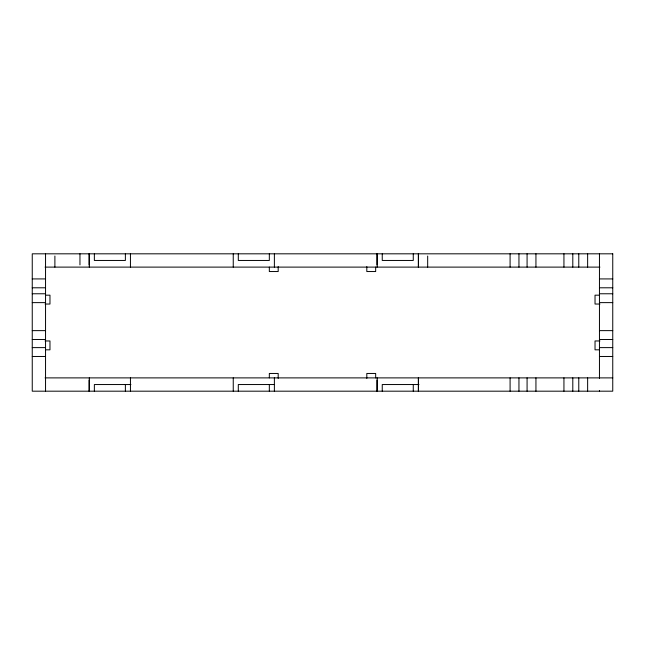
<?xml version="1.0" encoding="UTF-8"?>
<svg xmlns="http://www.w3.org/2000/svg" width="645" height="645" viewBox="0 0 645 645"><rect width="100%" height="100%" fill="white"/><g stroke="black" fill="none" stroke-linecap="round" stroke-linejoin="round"><path stroke-width="0.97" d="M45.053 267.111L599.947 267.111M32.25 278.922L45.545 278.922M599.455 278.922L612.75 278.922M32.25 287.791L45.545 287.791M599.455 287.791L612.75 287.791M32.25 293.765L45.545 293.765M599.455 293.765L612.75 293.765M45.545 295.176L49.971 295.176L49.971 304.037L45.053 304.037M599.455 295.176L595.029 295.176L595.029 304.037L599.947 304.037M32.25 302.626L45.545 302.626M599.455 302.626L612.75 302.626M32.25 330.627L45.545 330.627M599.455 330.627L612.75 330.627M32.25 339.488L45.545 339.488M599.455 339.488L612.75 339.488M45.053 340.963L49.971 340.963L49.971 349.824L45.545 349.824M599.947 340.963L595.029 340.963L595.029 349.824L599.455 349.824M32.25 347.615L45.545 347.615M599.455 347.615L612.75 347.615M32.25 356.475L45.545 356.475M599.455 356.475L612.75 356.475M45.053 377.889L612.75 377.889M130.935 384.541L94.364 384.541L94.364 391.184M274.56 384.541L238.303 384.541L238.303 391.184M418.968 384.541L382.251 384.541L382.251 391.184M599.455 253.816L599.455 378.381M599.455 390.548L599.455 391.184M587.635 253.816L587.635 267.111M587.635 377.889L587.635 391.184M578.775 253.816L578.775 267.111M578.775 377.889L578.775 391.184M572.8 253.816L572.8 267.111M572.8 377.889L572.8 391.184M563.94 253.816L563.94 267.111M563.94 377.889L563.94 391.184M535.939 253.816L535.939 267.111M535.939 377.889L535.939 391.184M527.078 253.816L527.078 267.111M527.078 377.889L527.078 391.184M518.951 253.816L518.951 267.111M518.951 377.889L518.951 391.184M510.09 253.816L510.09 267.111M510.09 377.889L510.09 391.184M427.675 256.033L427.675 267.111M418.508 256.033L418.508 267.111M418.508 377.889L418.508 388.967M418.323 253.816L418.323 267.111M418.323 377.889L418.323 391.184M413.268 253.816L413.268 260.459L382.251 260.459L382.251 253.816M413.268 384.541L413.268 391.184M377.188 253.816L377.188 267.111M377.188 377.889L377.188 391.184M377.003 253.816L377.003 264.893M377.003 380.107L377.003 391.184M375.672 267.111L375.672 271.537L366.811 271.537L366.811 266.619M375.672 377.889L375.672 373.463L366.811 373.463L366.811 378.381M278.189 266.619L278.189 271.537L269.328 271.537L269.328 267.111M278.189 378.381L278.189 373.463L269.328 373.463L269.328 377.889M274.383 253.816L274.383 267.111M274.383 377.889L274.383 391.184M269.328 253.816L269.328 260.459L238.303 260.459L238.303 253.816M269.328 384.541L269.328 391.184M233.248 253.816L233.248 267.111M233.248 377.889L233.248 391.184M130.443 253.816L130.443 267.111M130.443 377.889L130.443 391.184M125.38 253.816L125.38 260.459L94.364 260.459L94.364 253.816M125.38 384.541L125.38 391.184M89.3 253.816L89.3 267.111M89.3 377.889L89.3 391.184M89.115 253.816L89.115 264.893M89.115 380.107L89.115 391.184M79.956 253.816L79.956 264.893M54.889 256.033L54.889 267.111M45.545 253.816L45.545 391.184M612.75 253.816L32.25 253.816L32.25 391.184L612.75 391.184L612.75 253.816"/></g></svg>
